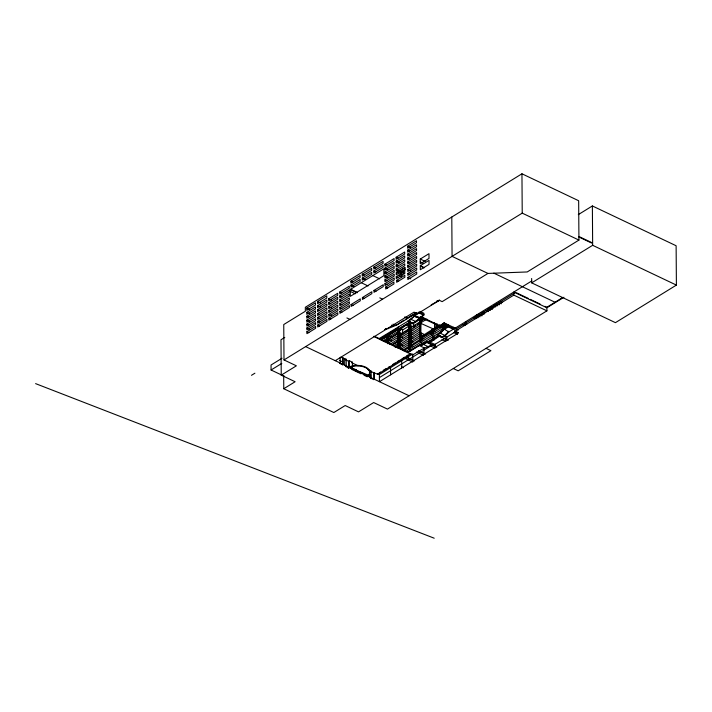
<?xml version="1.0" encoding="UTF-8"?>
<svg xmlns="http://www.w3.org/2000/svg" width="712" height="712" viewBox="0 0 712 712"><rect width="100%" height="100%" fill="white"/><g stroke="black" fill="none" stroke-linecap="round" stroke-linejoin="round"><path stroke-width="1.07" d="M367.65 375.607L369.199 374.29A12.656 6.853 -0.4 0 0 364.393 366.591A12.656 6.853 -0.4 0 0 349.361 366.885L349.254 367.49L356.347 370.391L356.338 369.866L350.26 367.374M363.556 373.933L363.93 373.667L363.565 374.459L367.65 376.132L369.199 374.815A12.656 6.853 -0.4 0 0 364.402 367.116A12.656 6.853 -0.4 0 0 349.361 367.41L348.568 367.899L345.471 366.422L346.255 365.932L346.21 359.266L340.639 357.193M411.1 319.359L414.58 315.674L418.968 312.969L423.925 315.318L419.537 318.024L416.057 321.717L411.1 319.359L407.851 321.361L412.809 323.711L420.57 318.923M414.384 322.358L416.484 320.872L416.048 321.139M416.921 320.409L417.357 320.329M413.298 323.221C403.037 321.228 412.515 318.976 414.144 315.745L419.092 318.104L418.229 319.412M437.435 335.147L443.905 328.846L448.302 326.14L444.163 322.892L439.776 325.678L420.507 316.448M453.259 329.264L448.302 326.906L443.914 329.612L440.434 333.305L437.195 335.299L442.143 337.657L445.392 335.655L448.872 331.97L453.259 329.264L453.25 327.208M348.266 368.193L349.361 367.41L349.316 360.744L352.422 362.221L352.467 368.887L351.675 369.368L360.993 373.8L361.776 373.31M363.93 374.192L355.724 370.836L356.338 369.866M355.724 370.836L356.347 370.391M451.791 217.026L452.067 256.373L487.951 273.426L527.209 271.957L578.936 240.086L578.66 200.74L521.949 173.79L305.332 307.272L305.359 311.233L283.75 324.547L283.999 359.934L296.379 365.817L281.24 375.144L280.991 339.757L284.773 337.426M306.738 308.145L315.443 302.778L315.46 305.003L306.747 310.37L306.738 308.145L309.702 309.551M317.534 301.496L326.763 295.809L326.781 298.034L317.552 303.721L317.534 301.496L320.498 302.903M350.918 281.169L360.121 275.5L360.13 277.484L350.927 283.154L350.918 281.169L352.894 282.112M362.266 274.182L371.673 268.38L371.691 270.355L362.274 276.158L362.266 274.182L364.241 275.117M373.827 267.053L383.065 261.357L383.083 263.342L373.845 269.029L373.827 267.053L375.811 267.997M407.62 246.236L416.484 240.763L416.502 242.748L407.629 248.212L407.62 246.236L410.575 247.643M306.765 312.354L315.469 306.988L315.487 308.964L306.783 314.33L306.765 312.354L309.702 313.743M317.561 305.697L326.79 300.01L326.808 301.986L317.579 307.673L317.561 305.697L320.516 307.103M328.704 298.835L337.684 293.3L337.702 295.275L328.713 300.811L328.704 298.835L331.632 300.233M339.766 292.018L349.272 286.162L349.289 288.137L339.784 293.994L339.766 292.018L341.724 292.943M350.945 285.129L360.147 279.46L360.156 281.436L350.954 287.105L350.945 285.129L353.917 286.536M362.292 278.134L371.7 272.34L371.717 274.316L362.301 280.119L362.292 278.134L365.265 279.549M373.853 271.014L383.092 265.318L383.109 267.294L373.871 272.99L373.853 271.014L375.838 271.948M384.845 264.241L394.083 258.545L394.092 260.53L384.863 266.217L384.845 264.241L386.803 265.167M396.13 257.281L404.665 252.021L404.683 254.006L396.148 259.266L396.13 257.281L398.088 258.216M407.647 250.188L416.511 244.723L416.529 246.699L407.656 252.173L407.647 250.188L409.614 251.131M306.792 316.27L315.496 310.904L315.514 312.844L306.81 318.211L306.792 316.27L308.759 317.205M317.588 309.613L326.817 303.926L326.835 305.866L317.605 311.553L317.588 309.613L319.555 310.548M328.73 302.751L337.71 297.216L337.728 299.156L328.739 304.692L328.73 302.751L330.688 303.686M339.793 295.934L349.298 290.078L349.316 292.018L339.811 297.874L339.793 295.934L341.751 296.868M350.26 289.481L383.83 268.798L383.884 275.66L350.313 296.343L350.26 289.481L357.21 292.783M384.872 268.157L394.11 262.47L394.119 264.41L384.889 270.097L384.872 268.157L387.809 269.554M396.157 261.206L404.692 255.946L404.71 257.886L396.175 263.146L396.157 261.206L399.094 262.603M407.673 254.113L416.547 248.639L416.556 250.58L407.682 256.053L407.673 254.113L409.64 255.047M306.819 320.178L315.532 314.811L315.541 316.787L306.836 322.144L306.819 320.178L309.773 321.584M317.614 313.529L326.844 307.842L326.861 309.809L317.632 315.496L317.614 313.529L319.581 314.464M328.757 306.667L337.737 301.132L337.755 303.098L328.766 308.634L328.757 306.667L331.694 308.056M339.82 299.841L349.325 293.985L349.343 295.961L339.838 301.817L339.82 299.841L341.778 300.776M384.898 272.064L394.137 266.377L394.145 268.344L384.916 274.04L384.898 272.064L386.856 272.999M396.183 265.113L404.719 259.853L404.736 261.829L396.201 267.08L396.183 265.113L398.142 266.039M407.7 258.02L416.573 252.555L416.582 254.522L407.709 259.987L407.7 258.02L409.676 258.954M306.845 324.12L315.558 318.753L315.567 320.72L306.863 326.087L306.845 324.12L308.812 325.055M317.641 317.463L326.87 311.776L326.888 313.752L317.659 319.439L317.641 317.463L319.608 318.397M328.784 310.601L337.764 305.065L337.782 307.032L328.793 312.568L328.784 310.601L330.724 311.527M339.847 303.784L349.352 297.928L349.37 299.894L339.864 305.751L339.847 303.784L341.805 304.709M384.925 276.007L394.163 270.311L394.181 272.287L384.943 277.974L384.925 276.007L387.862 277.404M396.21 269.056L404.745 263.796L404.763 265.763L396.228 271.023L396.21 269.056L398.159 269.973M407.727 261.954L416.6 256.489L416.609 258.465L407.736 263.93L407.727 261.954L409.703 262.897M306.872 327.974L315.585 322.607L315.594 324.485L306.89 329.852L306.872 327.974L309.827 329.371M317.668 321.317L326.897 315.63L326.915 317.516L317.685 323.203L317.668 321.317L319.635 322.251M328.81 314.455L337.791 308.919L337.808 310.797L328.819 316.333L328.81 314.455L331.73 315.843M339.873 307.637L349.378 301.781L349.396 303.659L339.891 309.515L339.873 307.637L341.831 308.563M384.952 279.861L394.19 274.165L394.208 276.051L384.97 281.738L384.952 279.861L386.91 280.786M396.237 272.901L404.772 267.641L405.217 267.854L396.237 272.901L396.255 274.788L405.235 269.741L403.633 270.729M407.753 265.807L416.627 260.343L416.636 262.23L407.762 267.694L407.753 265.807L409.729 266.751M420.258 259.052L428.98 253.677L429.007 258.42L420.294 263.796L420.258 259.052L425.242 261.42M400.028 272.945L402.832 271.219L402.387 271.005M306.899 331.756L315.612 326.39L315.621 328.294L306.917 333.652L306.899 331.756L308.866 332.691M317.694 325.099L326.924 319.412L326.942 321.317L317.712 327.004L317.694 325.099L319.661 326.034M328.837 318.237L337.817 312.702L337.835 314.606L328.846 320.142L328.837 318.237L330.777 319.163M339.9 311.42L349.405 305.564L349.423 307.468L339.918 313.325L339.9 311.42L341.858 312.346M351.078 304.531L360.263 298.871L360.272 300.776L351.096 306.436L351.078 304.531L353.063 305.475M362.426 297.536L371.842 291.742L371.851 293.638L362.444 299.44L362.426 297.536L364.411 298.479M373.987 290.416L383.234 284.72L383.243 286.625L374.005 292.312L373.987 290.416L375.972 291.359M384.978 283.643L394.217 277.947L394.234 279.852L384.996 285.548L384.978 283.643L386.936 284.569M396.264 276.692L404.799 271.432L404.817 273.337L396.281 278.588L396.264 276.692L398.213 277.609M407.78 269.59L416.654 264.125L416.662 266.03L407.789 271.495L407.78 269.59L410.735 270.996M385.69 287.07L393.905 282.014L393.914 283.963L385.708 289.019L385.69 287.07L387.675 288.013M396.637 280.332L404.825 275.277L404.843 277.235L396.646 282.281L396.637 280.332L398.631 281.276M407.807 273.444L416.68 267.979L416.689 269.928L407.816 275.393L407.807 273.444L409.783 274.387M420.303 265.745L429.024 260.37L429.051 264.375L420.338 269.741L420.303 265.745L424.299 267.641M407.834 277.449L416.707 271.984L416.716 274.031L407.851 279.496L407.834 277.449L410.797 278.855M251.487 375.304L254.905 373.204M282.05 358.225L271.05 365.007L271.076 370L284.097 376.185M283.999 359.934L522.225 213.137L578.936 240.086M271.076 370L281.801 363.396M283.679 375.518L283.768 388.734L295.115 381.739L281.24 375.144M335.236 360.699L414.028 312.15L417.499 313.805L439.366 300.322L442.152 301.648L487.951 273.426M384.658 329.478C395.552 326.683 404.923 320.053 414.571 314.134M404.024 320.115L396.005 325.571L393.033 324.165M405.804 319.02L416.324 312.541M414.571 314.9L418.968 312.194L423.916 314.553L423.907 313.271L419.947 311.384M431.196 304.798L439.633 300.286M578.304 214.624L592.375 205.955L676.124 245.747L676.4 285.094L615.435 322.661L531.686 282.86L531.65 278.49M379.131 338.592L411.456 319.074M346.21 359.266L345.418 359.756L348.524 361.233L349.316 360.744M380.048 339.01L398.337 327.751M380.057 339.508L398.337 328.241M380.991 339.179L398.337 328.49M386.714 342.428L387.017 336.028L386.5 335.788L386.545 342.623M387.755 341.787L387.239 341.538L387.195 335.352L388.209 335.459L398.053 329.398L398.293 348.088M381.178 339.793L386.821 336.313L386.839 338.538L386.34 338.69M408.884 322.812L399.209 328.766L399.343 348.346L399.058 328.704L408.884 322.812L409.053 348.07L408.19 348.035M398.168 329.416L388.218 335.708L387.195 335.601M381.249 339.998L386.821 336.562L386.5 336.028M399.993 328.766L407.184 324.343M422.163 315.638L423.916 314.553M340.167 357.504L340.211 363.058L339.686 363.387L342.677 364.811L343.202 364.482L343.157 357.816M419.092 318.104L418.665 318.949M382.851 340.834L386.839 338.538M397.661 331.712L388.076 337.613L388.574 337.47L388.565 335.494L390.532 336.42M417.357 319.946L416.921 320.792M413.547 323.07L412.809 323.711M400.865 329.175L402.592 330.003L408.875 326.123M384.818 341.36L386.847 340.274L386.865 342.499M384.97 341.431L386.847 340.274M388.236 339.428L397.928 333.296L388.093 339.357L388.111 341.573L397.688 335.672M421.317 320.542L421.762 320.756L421.753 318.771L423.587 317.641M384.756 341.805L386.696 340.452M352.422 362.221L351.63 362.702L358.145 365.799M424.788 318.397L420.623 321.37M388.254 341.644L388.592 339.446L391.538 340.852M408.795 329.06L399.815 334.596L399.832 336.536L408.59 330.893M410.664 327.671L420.16 321.815M401.159 334.257L402.956 333.154M404.754 332.041L409.24 329.273L408.572 328.953M413.921 326.39L415.648 325.331M417.374 324.263L420.828 322.135M426.871 319.065L420.267 323.132L432.896 328.748M388.12 343.264L397.955 337.452M390.327 344.101L397.714 339.553M399.619 338.369L408.608 332.833M410.69 331.552L420.196 325.695M392.187 344.688L398.133 341.182L392.339 344.75M392.339 345L397.99 341.36M394.048 345.765L397.741 343.487M399.646 342.312L408.635 336.776M410.717 335.494L420.222 329.638M395.908 346.593L398.159 345.365L395.133 347.233M396.059 346.913L397.75 345.453M397.768 347.429L397.901 345.774M399.672 346.255L408.661 340.719M410.744 339.428L420.249 333.572M439.704 324.797L420.739 336.892L420.997 323.088M400.82 349.565L408.688 344.483M410.771 343.193L420.276 337.337M440.034 325.882L444.422 323.097M431.08 332.273L421.887 337.942L421.896 340.078L421.095 340.087L421.086 337.71L430.991 331.605L431.098 334.409M444.938 323.497L433.234 330.947L433.243 333.082L432.442 333.1L432.424 330.724L440.719 325.607M440.47 325.891L439.954 325.491L444.092 328.73L440.47 325.891L444.502 323.488M440.47 325.971L444.68 323.382L444.163 322.892L456.543 328.775L515.595 292.383M421.086 337.71L431.436 331.81M432.424 330.724L440.238 326.39M444.76 323.613L448.124 326.247L443.985 323.008L444.76 323.613L440.728 326.176M440.986 326.301L445.018 323.898M440.986 326.381L445.196 323.782L447.786 325.731L443.576 328.41M445.276 324.102L441.244 326.585L445.454 323.987M402.636 350.366L408.697 346.379M441.502 326.781L445.534 324.298M441.324 326.897L445.712 324.191M445.792 324.423L441.76 326.986L445.97 324.316M364.882 374.788L364.09 375.268L367.196 376.746L367.988 376.265M403.704 350.802L441.654 327.422M442.018 327.191L446.228 324.592M370.596 374.752L370.623 378.09L371.148 377.76L371.094 371.094L370.569 371.424L377.725 374.245L411.082 353.695M419.777 340.897L420.561 340.986M442.544 327.591L446.753 325.001M442.802 327.796L447.011 325.126M442.873 328.116L447.269 325.402M405.555 351.621L443.309 328.357M447.866 326.123L443.834 328.606L448.044 326.016M374.476 336.304L407.789 352.128C414.072 348.257 423.435 342.054 429.879 341.769M408.288 351.915L442.953 330.555M422.519 344.439L420.392 344.911M423.053 344.297L426.951 341.965L430.146 341.671M427.485 342.027L426.746 342.063M426.826 342.445L423.56 344.475L419.306 345.551L407.789 352.645L407.789 352.128M427.182 342.232L437.898 335.628M439.117 335.913L429.478 341.822L427.743 341.991M377.725 374.245L380.511 372.02M383.296 370.302L386.082 368.585M392.588 364.58L395.374 362.862M397.234 361.714L399.085 360.575M401.862 358.866L404.621 357.157M406.463 356.027L408.314 354.887M440.043 335.859L429.941 342.089L426.746 342.508L426.737 341.867L427.351 342.045M377.725 373.738L379.389 374.521L412.738 353.971L412.782 361.153M454.737 328.428L531.757 280.964M455.582 331.694L434.899 344.439C426.906 346.112 419.68 350.526 412.746 355.003L373.497 336.349M442.143 337.657L442.882 336.429M370.623 378.09L373.836 379.612L374.361 379.291L374.316 372.625M531.686 282.86L592.651 245.302L676.4 285.094M379.407 377.6L432.762 344.724L427.814 342.365M454.728 327.912L454.754 331.507L513.815 295.115L546.914 310.841L546.887 307.255L562.836 297.429M563.931 297.269L546.896 307.762L513.788 292.036L513.815 295.115M546.914 310.841L387.462 409.097L373.667 402.547L358.528 411.874L345.195 405.537L333.848 412.533L283.768 388.734M436.358 301.283L439.34 300.144M419.51 345.195L423.765 343.932L423.053 344.234M424.263 347.901L419.306 345.551L419.297 344.937L423.56 343.958M420.214 344.955L422.314 344.27M430.146 341.546L427.084 342.143M414.58 315.674C426.675 319.581 438.067 325.197 448.872 331.97L448.863 331.196L445.383 334.889L445.392 335.655L440.434 333.305L440.434 332.531M35.6 383.626L434.204 538.21M349.361 367.41L369.083 375.473M355.715 370.311L362.906 373.248M578.909 236.5L591.841 242.641M578.918 237.007L591.592 243.032M493.843 273.159L555.502 302.458M516.574 292.846L528.313 298.426M530.262 299.352L540.043 303.997M544.938 306.32L546.887 307.255M420.276 261.891L423.266 263.315M500.296 301.372L502.263 302.306M498.338 302.377L501.293 303.775M421.896 266.938L423.889 267.89M496.389 303.41L499.334 304.816M494.439 304.451L497.385 305.849M493.469 305.946L495.436 306.881M396.504 260.993L399.432 262.39M490.497 306.498L493.452 307.904M489.527 307.913L492.482 309.32M403.081 268.228L405.039 269.163M487.569 308.866L490.524 310.263M485.433 310.174L488.387 311.58M402.022 272.091L399.076 270.693L399.085 271.637L398.64 271.423M402.672 272.74L404.612 273.666M483.128 311.856L485.094 312.799M398.64 273.105L396.682 272.171L396.682 273.114M400.536 274.058L402.476 274.983M481.17 312.808L484.124 314.214M398.4 275.375L401.319 276.763M479.034 314.125L481.988 315.523M478.98 314.455L481.926 315.861M477.022 315.407L479.977 316.804M475.073 316.368L478.019 317.774M473.996 317.757L475.972 318.691M372.812 275.589L379.63 278.828M464.758 323.444L466.734 324.387M462.96 324.503L464.936 325.437M361.242 282.717L368.06 285.957M444.68 323.382L445.196 323.782M453.25 327.725L458.208 330.074M447.786 325.811L453.259 328.49M455.511 331.258L458.475 332.673M454.754 331.507L458.225 333.154L379.434 381.703L379.389 374.521M453.544 332.459L457.504 334.337M379.79 297.865L382.575 299.191M486.047 348.355L490.915 350.669L458.19 370.827L453.322 368.513M421.753 318.771L423.729 319.715M420.952 318.78L421.397 318.994M413.708 316.021L416.68 317.427M350.615 289.268L357.433 292.507M420.178 323.755L410.895 329.718L410.886 327.778M405.885 317.116L407.584 318.433L404.612 317.027M433.59 330.724L435.575 331.667M443.861 335.672L446.833 337.087L446.851 340.158M350.277 291.422L355.235 293.78M433.234 330.947L435.21 331.89M437.435 334.96L442.392 337.31M437.435 335.049L442.392 337.408M444.128 338.262L448.088 340.14M443.95 338.387L447.91 340.265M420.205 327.662L410.922 333.625L410.913 331.659M411.34 322.687A12.086 6.764 -64.6 0 0 410.628 323.72L411.073 323.924A12.086 6.764 -64.6 0 1 411.776 322.901M441.983 339.579L445.943 341.466M410.646 325.695L413.681 327.137M399.565 330.537A10.92 6.114 -64.6 0 1 408.546 325.001L408.991 325.215A10.92 6.114 -64.6 0 0 400.01 330.751L399.565 330.537L399.69 348.132L401.871 349.174M420.231 331.605L410.949 337.568L410.94 335.601M421.059 332.913L423.854 334.24M410.673 329.612L412.853 330.653M421.077 334.791L423.07 335.744M420.258 335.459L410.975 341.422L410.966 339.535M421.887 337.942L423.863 338.876M434.899 344.439L429.941 342.089L429.932 341.448M428.339 341.787L428.811 341.911M410.699 333.528L412.88 334.56M391.502 325.153L393.478 326.096M420.285 339.241L411.002 345.204L410.993 343.3M431.294 344.475L436.198 346.806M421.451 339.864L421.896 340.078M426.746 342.508L436.741 347.136M398.053 329.398L398.026 347.269M408.617 334.809L399.859 340.452L399.841 338.476M430.173 345.836L435.112 348.186M410.726 337.461L412.916 338.503M399.574 332.513L401.862 333.599M423.765 344.056L423.56 344.475L428.517 346.824M397.928 333.528L388.093 339.588M399.592 334.489L400.269 335.779M408.643 338.743L399.886 344.385L399.868 342.419M410.753 341.315L412.942 342.356M399.61 336.429L402.769 337.933M408.67 342.597L399.913 348.239L399.895 346.361M410.78 345.098L412.969 346.139M399.637 340.345L401.817 341.377M410.272 346.753L410.797 347.002L410.628 323.72M418.692 350.758L425.607 354.042M409.925 346.967L410.121 321.886M418.727 351.149L424.61 353.944M346.913 317.952L349.859 319.35M387.212 337.577L387.728 337.826M408.537 347.821L409.053 348.07M416.609 352.04L423.524 355.324M399.663 344.279L402.823 345.783M411.055 350.206L409.24 349.352L409.596 347.572L408.911 347.999L408.733 322.741M387.23 339.562L387.746 339.802M388.618 343.362L390.585 344.297M406.641 357.104L414.535 360.859M405.822 357.139L413.681 360.877M404.852 358.332L412.711 362.07M401.515 366.822L403.482 367.757M367.944 369.599L371.094 371.094M339.66 360.495L342.659 361.918M305.635 346.602L409.097 395.765M439.776 325.598L443.905 328.846L443.914 329.612M592.375 205.955L592.651 245.302M521.949 173.79L522.225 213.137M476.604 314.953L476.622 318.024M465.675 321.682L465.701 324.761M448.293 324.859L448.302 326.906M447.528 325.526L443.318 328.125M446.486 324.717L442.277 327.315M442.633 337.061L437.684 334.996M437.462 324.013L437.471 325.98M435.984 323.702L436.011 327.876M435.246 344.225L435.272 347.296M434.534 322.492L434.578 328.766M434.64 337.639L434.649 339.686M433.902 336.135L433.928 340.131M433.563 340.354L433.537 336.358L431.73 335.494L431.686 329.736M433.181 336.571L433.199 338.52M432.869 330.929L432.887 333.305M432.487 338.957L432.504 341.012M430.012 340.487L430.03 342.534M424.477 318.326L424.477 318.843M423.907 348.123L423.952 354.273M422.225 345.284L422.216 343.335L420.4 342.472L420.249 317.846M421.406 320.97L420.952 318.531L420.961 320.756M421.531 337.915L421.548 340.3M420.4 317.917L420.534 336.589M420.303 341.146L420.133 317.863L420.578 318.068A12.086 6.764 -64.6 0 0 419.866 317.917M419.092 317.908L419.101 318.487M418.968 312.194L418.968 312.969M417.793 319.296L417.793 319.875M416.484 320.676L416.493 321.254M414.562 313.618L414.144 315.745M413.654 323.186L413.681 326.149M411.073 315.772L411.082 316.288M410.272 321.949L410.441 347.216M408.546 325.001L408.715 348.284M404.772 267.641L404.79 269.528M402.592 330.003L402.618 333.955M401.728 367.971L401.675 360.788L400.019 359.996L400.019 360.512M398.702 326.933L398.845 348.488M398.328 326.755L398.48 348.31M397.794 329.807L397.803 331.783M397.821 333.759L397.83 335.744M397.848 337.675L397.857 339.615M397.875 341.591L397.883 343.558M397.643 328.917L397.777 347.839M395.053 325.126L395.062 325.767M393.158 325.526L393.166 326.167M392.214 325.722L392.214 326.363M390.585 374.832L390.532 367.659L388.868 366.867L388.877 367.383M388.44 328.045L388.44 328.686M388.209 335.459L388.227 337.684M388.067 335.388L388.12 343.513M387.72 335.601L387.773 343.727M386.545 328.437L386.554 329.077M385.601 328.632L385.601 329.273M373.791 372.946L373.836 379.612M369.492 370.329L369.537 376.995M368.754 374.815L368.754 375.34M348.524 361.233L348.568 367.899M344.661 358.528L344.706 365.194M342.632 358.145L342.677 364.811M418.318 317.988A12.086 6.764 -64.6 0 1 419.11 317.89M413.058 323.373L408.101 321.014L413.058 323.373"/></g></svg>
